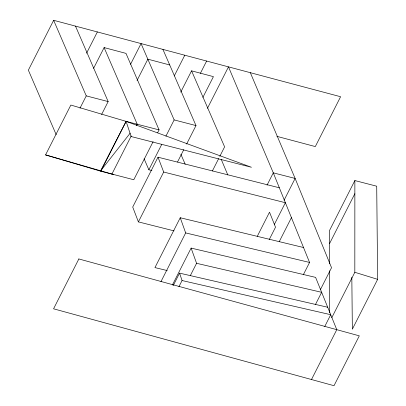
<?xml version="1.0" encoding="UTF-8"?>
<svg xmlns="http://www.w3.org/2000/svg" width="406" height="406" viewBox="0 0 406 406"><rect width="100%" height="100%" fill="white"/><g stroke="black" fill="none" stroke-linecap="round" stroke-linejoin="round"><path stroke-width="0.61" d="M329.535 312.635L329.555 270.797M329.56 263.824L329.576 230.41L354.869 180.558L376.712 186.207L377.641 279.343L352.347 329.195L351.829 277.242M331.803 317.665L354.824 272.294L354.869 180.558M276.887 136.345L315.31 146.576L340.598 96.724L53.653 20.3L28.359 70.152L56.19 134.675M86.559 53.227L97.359 31.942M45.563 154.904L113.558 174.524L100.825 171.23L45.563 154.904L70.852 105.052L126.114 121.379L159.076 129.895L157.655 132.696M93.603 68.309L104.119 47.588L125.987 53.379L159.076 129.895M79.992 108.194L86.245 95.872L53.653 20.3M101.627 114.456L108.158 101.576L75.506 26.121M130.554 64.305L141.065 43.584L174.154 119.917L165.912 136.162M137.055 80.459L147.855 59.174L169.718 64.97L195.991 125.581L186.618 144.064M131.245 135.964L111.924 174.052L133.782 179.746L153.108 141.658M136.644 125.322L137.213 124.2L104.119 47.588M174.26 75.947L184.776 55.221M180.761 92.116L191.561 70.832L213.419 76.643L202.904 97.369M151.895 170.556L148.865 169.769L161.649 144.566M200.376 73.364L206.629 61.042M279.338 187.785L158.005 157.198L132.716 207.05L138.39 221.889L174.042 230.877M138.39 221.889L163.679 172.037L158.005 157.198M177.523 161.989L183.776 149.662M207.451 108.316L228.482 66.863L273.289 172.849L309.565 262.443L303.312 274.766M303.521 247.513L180.234 217.743L154.945 267.595L167.272 270.574M212.394 170.946L218.646 158.624M219.783 156.381L224.614 146.86L191.561 70.832M160.954 281.647L185.674 232.917L180.234 217.743M172.362 285.058L191.119 248.091L315.609 277.379L336.782 329.677L311.493 379.524M173.301 285.459L179.553 273.137L327.703 307.24M178.934 286.702L182.061 280.536L179.553 273.137M190.323 275.628L196.575 263.306L191.119 248.091M267.036 185.172L273.289 172.849L295.126 178.427L331.529 267.716L320.446 289.559M257.302 236.272L269.523 212.186L275.517 227.208L269.264 239.53M284.048 200.275L295.126 178.427L250.335 72.684M274.299 224.559L285.382 202.716L163.679 172.037M279.206 241.732L291.427 217.646M329.57 243.539L354.859 193.687M315.406 304.632L321.653 292.31L196.575 263.306M324.759 326.47L330.723 314.706L182.061 280.536M100.642 170.799L126.114 121.379L251.451 167.272L131.123 136.533L126.114 121.379L100.825 171.23L100.642 170.799L130.209 133.122M136.436 125.195L137.213 124.2M185.674 232.917L309.565 262.443M174.154 119.917L195.991 125.581M86.245 95.872L108.158 101.576M354.824 272.294L377.641 279.343M162.918 49.405L169.718 64.97M180.903 154.346L185.192 164.212M144.105 158.776L148.865 169.769M221.163 159.228L227.812 174.95M78.85 258.957L53.562 308.809L334.011 385.7L359.3 335.848L78.85 258.957"/></g></svg>
